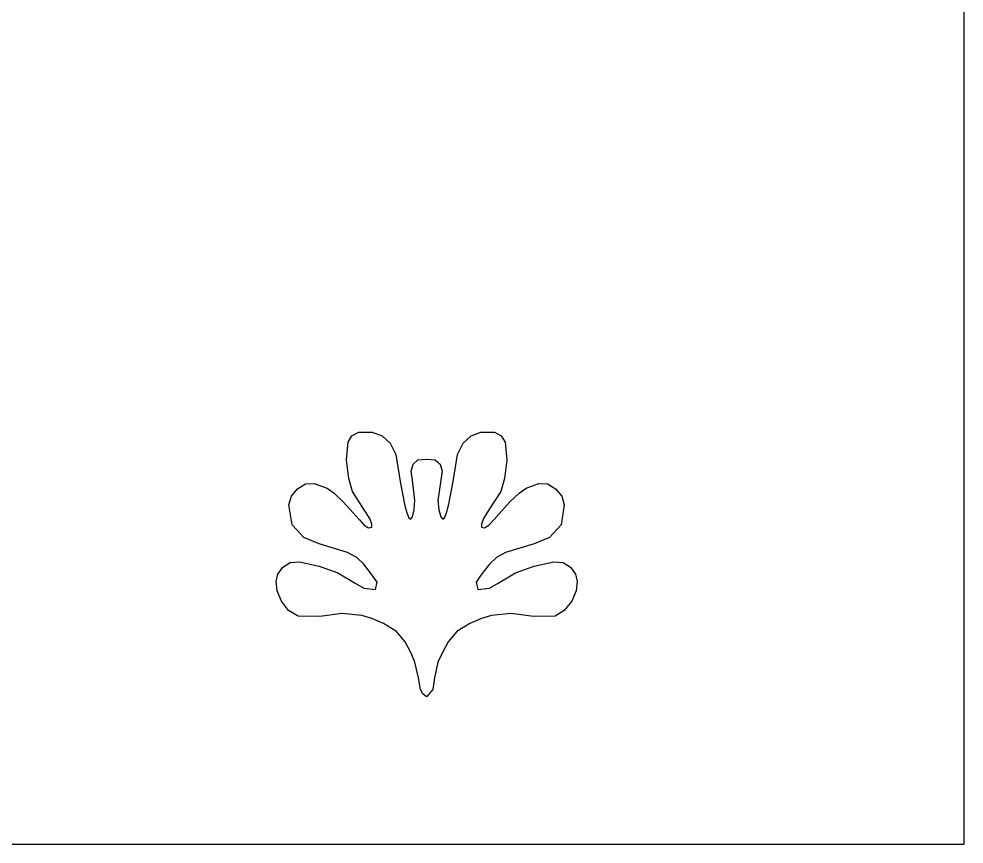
# Model space of a CAD drawing. Header units: centimetres. Extents: x -20.1 to -13.7, y -3.2 to 9.
# Drawn here: x -16.87 to -13.684, y -3.211 to -0.429 of the extents above; entities that cross this region are included whole.
import ezdxf

# ---------------------------------------------------------------- set-up
doc = ezdxf.new("R2010")
doc.units = ezdxf.units.CM
doc.header["$MEASUREMENT"] = 0
doc.layers.add('layer 1', color=7, linetype='Continuous')

msp = doc.modelspace()

# ---------------------------------------------------------------- linework, layer by layer
at = {"layer": 'layer 1', "color": 250}
for points, knots in [([(-20.05563, -3.2112), (-20.05563, -3.2112), (-20.05563, 9.00077), (-20.05563, 9.00077), (-20.05563, 9.00077), (-20.05563, 9.00077), (-13.68419, 9.00077), (-13.68419, 9.00077), (-13.68419, 9.00077), (-13.68419, 9.00077), (-13.68419, -3.2112), (-13.68419, -3.2112), (-13.68419, -3.2112), (-13.68419, -3.2112), (-20.05563, -3.2112), (-20.05563, -3.2112)], [0, 0, 0, 0, 0.2, 0.2, 0.2, 0.2, 0.4, 0.4, 0.4, 0.4, 0.6, 0.6, 0.6, 0.6, 1, 1, 1, 1]), ([(-15.78068, -2.43385), (-15.78068, -2.43385), (-15.71412, -2.44009), (-15.71412, -2.44009), (-15.71412, -2.44009), (-15.71412, -2.44009), (-15.68081, -2.4505), (-15.68081, -2.4505), (-15.68081, -2.4505), (-15.68081, -2.4505), (-15.6413, -2.46716), (-15.6413, -2.46716), (-15.6413, -2.46716), (-15.6413, -2.46716), (-15.5976, -2.4942), (-15.5976, -2.4942), (-15.5976, -2.4942), (-15.5976, -2.4942), (-15.56848, -2.52956), (-15.56848, -2.52956), (-15.56848, -2.52956), (-15.56848, -2.52956), (-15.54768, -2.56702), (-15.54768, -2.56702), (-15.54768, -2.56702), (-15.54768, -2.56702), (-15.5352, -2.59823), (-15.5352, -2.59823), (-15.5352, -2.59823), (-15.5352, -2.59823), (-15.5227, -2.65026), (-15.5227, -2.65026), (-15.5227, -2.65026), (-15.5227, -2.65026), (-15.51646, -2.68977), (-15.51646, -2.68977), (-15.51646, -2.68977), (-15.51646, -2.68977), (-15.50816, -2.70433), (-15.50816, -2.70433), (-15.50816, -2.70433), (-15.50816, -2.70433), (-15.49566, -2.71475), (-15.49566, -2.71475), (-15.49566, -2.71475), (-15.49566, -2.71475), (-15.47485, -2.68977), (-15.47485, -2.68977), (-15.47485, -2.68977), (-15.47485, -2.68977), (-15.46862, -2.65026), (-15.46862, -2.65026), (-15.46862, -2.65026), (-15.46862, -2.65026), (-15.45823, -2.59823), (-15.45823, -2.59823), (-15.45823, -2.59823), (-15.45823, -2.59823), (-15.44367, -2.56702), (-15.44367, -2.56702), (-15.44367, -2.56702), (-15.44367, -2.56702), (-15.42287, -2.52956), (-15.42287, -2.52956), (-15.42287, -2.52956), (-15.42287, -2.52956), (-15.39374, -2.4942), (-15.39374, -2.4942), (-15.39374, -2.4942), (-15.39374, -2.4942), (-15.35004, -2.46716), (-15.35004, -2.46716), (-15.35004, -2.46716), (-15.35004, -2.46716), (-15.3105, -2.4505), (-15.3105, -2.4505), (-15.3105, -2.4505), (-15.3105, -2.4505), (-15.27722, -2.44009), (-15.27722, -2.44009), (-15.27722, -2.44009), (-15.27722, -2.44009), (-15.21064, -2.43385), (-15.21064, -2.43385), (-15.21064, -2.43385), (-15.21064, -2.43385), (-15.13576, -2.44426), (-15.13576, -2.44426), (-15.13576, -2.44426), (-15.13576, -2.44426), (-15.06294, -2.44218), (-15.06294, -2.44218), (-15.06294, -2.44218), (-15.06294, -2.44218), (-15.03172, -2.42346), (-15.03172, -2.42346), (-15.03172, -2.42346), (-15.03172, -2.42346), (-15.00677, -2.39224), (-15.00677, -2.39224), (-15.00677, -2.39224), (-15.00677, -2.39224), (-14.99221, -2.35688), (-14.99221, -2.35688), (-14.99221, -2.35688), (-14.99221, -2.35688), (-14.98806, -2.32566), (-14.98806, -2.32566), (-14.98806, -2.32566), (-14.98806, -2.32566), (-14.9943, -2.30068), (-14.9943, -2.30068), (-14.9943, -2.30068), (-14.9943, -2.30068), (-15.01092, -2.27782), (-15.01092, -2.27782), (-15.01092, -2.27782), (-15.01092, -2.27782), (-15.0359, -2.26116), (-15.0359, -2.26116), (-15.0359, -2.26116), (-15.0359, -2.26116), (-15.06711, -2.25908), (-15.06711, -2.25908), (-15.06711, -2.25908), (-15.06711, -2.25908), (-15.13367, -2.27364), (-15.13367, -2.27364), (-15.13367, -2.27364), (-15.13367, -2.27364), (-15.19607, -2.29653), (-15.19607, -2.29653), (-15.19607, -2.29653), (-15.19607, -2.29653), (-15.25433, -2.3319), (-15.25433, -2.3319), (-15.25433, -2.3319), (-15.25433, -2.3319), (-15.28346, -2.34855), (-15.28346, -2.34855), (-15.28346, -2.34855), (-15.28346, -2.34855), (-15.32301, -2.3527), (-15.32301, -2.3527), (-15.32301, -2.3527), (-15.32301, -2.3527), (-15.32924, -2.32775), (-15.32924, -2.32775), (-15.32924, -2.32775), (-15.32924, -2.32775), (-15.31259, -2.30486), (-15.31259, -2.30486), (-15.31259, -2.30486), (-15.31259, -2.30486), (-15.28346, -2.2674), (-15.28346, -2.2674), (-15.28346, -2.2674), (-15.28346, -2.2674), (-15.26057, -2.24451), (-15.26057, -2.24451), (-15.26057, -2.24451), (-15.26057, -2.24451), (-15.22938, -2.22786), (-15.22938, -2.22786), (-15.22938, -2.22786), (-15.22938, -2.22786), (-15.13367, -2.19873), (-15.13367, -2.19873), (-15.13367, -2.19873), (-15.13367, -2.19873), (-15.08165, -2.17793), (-15.08165, -2.17793), (-15.08165, -2.17793), (-15.08165, -2.17793), (-15.04214, -2.13424), (-15.04214, -2.13424), (-15.04214, -2.13424), (-15.04214, -2.13424), (-15.03172, -2.06765), (-15.03172, -2.06765), (-15.03172, -2.06765), (-15.03172, -2.06765), (-15.04005, -2.03853), (-15.04005, -2.03853), (-15.04005, -2.03853), (-15.04005, -2.03853), (-15.06085, -2.01357), (-15.06085, -2.01357), (-15.06085, -2.01357), (-15.06085, -2.01357), (-15.08792, -1.99692), (-15.08792, -1.99692), (-15.08792, -1.99692), (-15.08792, -1.99692), (-15.11705, -1.99483), (-15.11705, -1.99483), (-15.11705, -1.99483), (-15.11705, -1.99483), (-15.16071, -2.01149), (-15.16071, -2.01149), (-15.16071, -2.01149), (-15.16071, -2.01149), (-15.1836, -2.02814), (-15.1836, -2.02814), (-15.1836, -2.02814), (-15.1836, -2.02814), (-15.21482, -2.05727), (-15.21482, -2.05727), (-15.21482, -2.05727), (-15.21482, -2.05727), (-15.26889, -2.11758), (-15.26889, -2.11758), (-15.26889, -2.11758), (-15.26889, -2.11758), (-15.28555, -2.13632), (-15.28555, -2.13632), (-15.28555, -2.13632), (-15.28555, -2.13632), (-15.30011, -2.14465), (-15.30011, -2.14465), (-15.30011, -2.14465), (-15.30011, -2.14465), (-15.3105, -2.14256), (-15.3105, -2.14256), (-15.3105, -2.14256), (-15.3105, -2.14256), (-15.3105, -2.13215), (-15.3105, -2.13215), (-15.3105, -2.13215), (-15.3105, -2.13215), (-15.30426, -2.11343), (-15.30426, -2.11343), (-15.30426, -2.11343), (-15.30426, -2.11343), (-15.28555, -2.08431), (-15.28555, -2.08431), (-15.28555, -2.08431), (-15.28555, -2.08431), (-15.24601, -2.02187), (-15.24601, -2.02187), (-15.24601, -2.02187), (-15.24601, -2.02187), (-15.23353, -1.97818), (-15.23353, -1.97818), (-15.23353, -1.97818), (-15.23353, -1.97818), (-15.22521, -1.91577), (-15.22521, -1.91577), (-15.22521, -1.91577), (-15.22521, -1.91577), (-15.23144, -1.85543), (-15.23144, -1.85543), (-15.23144, -1.85543), (-15.23144, -1.85543), (-15.24394, -1.83462), (-15.24394, -1.83462), (-15.24394, -1.83462), (-15.24394, -1.83462), (-15.2668, -1.82215), (-15.2668, -1.82215), (-15.2668, -1.82215), (-15.2668, -1.82215), (-15.31259, -1.82215), (-15.31259, -1.82215), (-15.31259, -1.82215), (-15.31259, -1.82215), (-15.34587, -1.83462), (-15.34587, -1.83462), (-15.34587, -1.83462), (-15.34587, -1.83462), (-15.37294, -1.85957), (-15.37294, -1.85957), (-15.37294, -1.85957), (-15.37294, -1.85957), (-15.39165, -1.89703), (-15.39165, -1.89703), (-15.39165, -1.89703), (-15.39165, -1.89703), (-15.40621, -1.98859), (-15.40621, -1.98859), (-15.40621, -1.98859), (-15.40621, -1.98859), (-15.42077, -2.06556), (-15.42077, -2.06556), (-15.42077, -2.06556), (-15.42077, -2.06556), (-15.4291, -2.09469), (-15.4291, -2.09469), (-15.4291, -2.09469), (-15.4291, -2.09469), (-15.43534, -2.11135), (-15.43534, -2.11135), (-15.43534, -2.11135), (-15.43534, -2.11135), (-15.44158, -2.11552), (-15.44158, -2.11552), (-15.44158, -2.11552), (-15.44158, -2.11552), (-15.44782, -2.1072), (-15.44782, -2.1072), (-15.44782, -2.1072), (-15.44782, -2.1072), (-15.45405, -2.08431), (-15.45405, -2.08431), (-15.45405, -2.08431), (-15.45405, -2.08431), (-15.45823, -2.05309), (-15.45823, -2.05309), (-15.45823, -2.05309), (-15.45823, -2.05309), (-15.44782, -1.98441), (-15.44782, -1.98441), (-15.44782, -1.98441), (-15.44782, -1.98441), (-15.44367, -1.95323), (-15.44367, -1.95323), (-15.44367, -1.95323), (-15.44367, -1.95323), (-15.44991, -1.93034), (-15.44991, -1.93034), (-15.44991, -1.93034), (-15.44991, -1.93034), (-15.46653, -1.91577), (-15.46653, -1.91577), (-15.46653, -1.91577), (-15.46653, -1.91577), (-15.49566, -1.91368), (-15.49566, -1.91368), (-15.49566, -1.91368), (-15.49566, -1.91368), (-15.52479, -1.91577), (-15.52479, -1.91577), (-15.52479, -1.91577), (-15.52479, -1.91577), (-15.54144, -1.93034), (-15.54144, -1.93034), (-15.54144, -1.93034), (-15.54144, -1.93034), (-15.54768, -1.95323), (-15.54768, -1.95323), (-15.54768, -1.95323), (-15.54768, -1.95323), (-15.54353, -1.98441), (-15.54353, -1.98441), (-15.54353, -1.98441), (-15.54353, -1.98441), (-15.5352, -2.05309), (-15.5352, -2.05309), (-15.5352, -2.05309), (-15.5352, -2.05309), (-15.53726, -2.08431), (-15.53726, -2.08431), (-15.53726, -2.08431), (-15.53726, -2.08431), (-15.54353, -2.1072), (-15.54353, -2.1072), (-15.54353, -2.1072), (-15.54353, -2.1072), (-15.54977, -2.11552), (-15.54977, -2.11552), (-15.54977, -2.11552), (-15.54977, -2.11552), (-15.55601, -2.11135), (-15.55601, -2.11135), (-15.55601, -2.11135), (-15.55601, -2.11135), (-15.56224, -2.09469), (-15.56224, -2.09469), (-15.56224, -2.09469), (-15.56224, -2.09469), (-15.57057, -2.06556), (-15.57057, -2.06556), (-15.57057, -2.06556), (-15.57057, -2.06556), (-15.58513, -1.98859), (-15.58513, -1.98859), (-15.58513, -1.98859), (-15.58513, -1.98859), (-15.5997, -1.89703), (-15.5997, -1.89703), (-15.5997, -1.89703), (-15.5997, -1.89703), (-15.61841, -1.85957), (-15.61841, -1.85957), (-15.61841, -1.85957), (-15.61841, -1.85957), (-15.64545, -1.83462), (-15.64545, -1.83462), (-15.64545, -1.83462), (-15.64545, -1.83462), (-15.67876, -1.82215), (-15.67876, -1.82215), (-15.67876, -1.82215), (-15.67876, -1.82215), (-15.72451, -1.82215), (-15.72451, -1.82215), (-15.72451, -1.82215), (-15.72451, -1.82215), (-15.7474, -1.83462), (-15.7474, -1.83462), (-15.7474, -1.83462), (-15.7474, -1.83462), (-15.75987, -1.85543), (-15.75987, -1.85543), (-15.75987, -1.85543), (-15.75987, -1.85543), (-15.76611, -1.91577), (-15.76611, -1.91577), (-15.76611, -1.91577), (-15.76611, -1.91577), (-15.75778, -1.97818), (-15.75778, -1.97818), (-15.75778, -1.97818), (-15.75778, -1.97818), (-15.74531, -2.02187), (-15.74531, -2.02187), (-15.74531, -2.02187), (-15.74531, -2.02187), (-15.70579, -2.08431), (-15.70579, -2.08431), (-15.70579, -2.08431), (-15.70579, -2.08431), (-15.68705, -2.11343), (-15.68705, -2.11343), (-15.68705, -2.11343), (-15.68705, -2.11343), (-15.68081, -2.13215), (-15.68081, -2.13215), (-15.68081, -2.13215), (-15.68081, -2.13215), (-15.68081, -2.14256), (-15.68081, -2.14256), (-15.68081, -2.14256), (-15.68081, -2.14256), (-15.69123, -2.14465), (-15.69123, -2.14465), (-15.69123, -2.14465), (-15.69123, -2.14465), (-15.70579, -2.13632), (-15.70579, -2.13632), (-15.70579, -2.13632), (-15.70579, -2.13632), (-15.72242, -2.11758), (-15.72242, -2.11758), (-15.72242, -2.11758), (-15.72242, -2.11758), (-15.77653, -2.05727), (-15.77653, -2.05727), (-15.77653, -2.05727), (-15.77653, -2.05727), (-15.80771, -2.02814), (-15.80771, -2.02814), (-15.80771, -2.02814), (-15.80771, -2.02814), (-15.8306, -2.01149), (-15.8306, -2.01149), (-15.8306, -2.01149), (-15.8306, -2.01149), (-15.8743, -1.99483), (-15.8743, -1.99483), (-15.8743, -1.99483), (-15.8743, -1.99483), (-15.90343, -1.99692), (-15.90343, -1.99692), (-15.90343, -1.99692), (-15.90343, -1.99692), (-15.93046, -2.01357), (-15.93046, -2.01357), (-15.93046, -2.01357), (-15.93046, -2.01357), (-15.95127, -2.03853), (-15.95127, -2.03853), (-15.95127, -2.03853), (-15.95127, -2.03853), (-15.95959, -2.06765), (-15.95959, -2.06765), (-15.95959, -2.06765), (-15.95959, -2.06765), (-15.94921, -2.13424), (-15.94921, -2.13424), (-15.94921, -2.13424), (-15.94921, -2.13424), (-15.90967, -2.17793), (-15.90967, -2.17793), (-15.90967, -2.17793), (-15.90967, -2.17793), (-15.85765, -2.19873), (-15.85765, -2.19873), (-15.85765, -2.19873), (-15.85765, -2.19873), (-15.76196, -2.22786), (-15.76196, -2.22786), (-15.76196, -2.22786), (-15.76196, -2.22786), (-15.73074, -2.24451), (-15.73074, -2.24451), (-15.73074, -2.24451), (-15.73074, -2.24451), (-15.70785, -2.2674), (-15.70785, -2.2674), (-15.70785, -2.2674), (-15.70785, -2.2674), (-15.67876, -2.30486), (-15.67876, -2.30486), (-15.67876, -2.30486), (-15.67876, -2.30486), (-15.6621, -2.32775), (-15.6621, -2.32775), (-15.6621, -2.32775), (-15.6621, -2.32775), (-15.66834, -2.3527), (-15.66834, -2.3527), (-15.66834, -2.3527), (-15.66834, -2.3527), (-15.70785, -2.34855), (-15.70785, -2.34855), (-15.70785, -2.34855), (-15.70785, -2.34855), (-15.73698, -2.3319), (-15.73698, -2.3319), (-15.73698, -2.3319), (-15.73698, -2.3319), (-15.79524, -2.29653), (-15.79524, -2.29653), (-15.79524, -2.29653), (-15.79524, -2.29653), (-15.85765, -2.27364), (-15.85765, -2.27364), (-15.85765, -2.27364), (-15.85765, -2.27364), (-15.92423, -2.25908), (-15.92423, -2.25908), (-15.92423, -2.25908), (-15.92423, -2.25908), (-15.95545, -2.26116), (-15.95545, -2.26116), (-15.95545, -2.26116), (-15.95545, -2.26116), (-15.9804, -2.27782), (-15.9804, -2.27782), (-15.9804, -2.27782), (-15.9804, -2.27782), (-15.99705, -2.30068), (-15.99705, -2.30068), (-15.99705, -2.30068), (-15.99705, -2.30068), (-16.00329, -2.32566), (-16.00329, -2.32566), (-16.00329, -2.32566), (-16.00329, -2.32566), (-15.99911, -2.35688), (-15.99911, -2.35688), (-15.99911, -2.35688), (-15.99911, -2.35688), (-15.98457, -2.39224), (-15.98457, -2.39224), (-15.98457, -2.39224), (-15.98457, -2.39224), (-15.96168, -2.42346), (-15.96168, -2.42346), (-15.96168, -2.42346), (-15.96168, -2.42346), (-15.92837, -2.44218), (-15.92837, -2.44218), (-15.92837, -2.44218), (-15.92837, -2.44218), (-15.85559, -2.44426), (-15.85559, -2.44426), (-15.85559, -2.44426), (-15.85559, -2.44426), (-15.78068, -2.43385), (-15.78068, -2.43385)], [0, 0, 0, 0, 0.0069444, 0.0069444, 0.0069444, 0.0069444, 0.0138889, 0.0138889, 0.0138889, 0.0138889, 0.0208333, 0.0208333, 0.0208333, 0.0208333, 0.0277778, 0.0277778, 0.0277778, 0.0277778, 0.0347222, 0.0347222, 0.0347222, 0.0347222, 0.0416667, 0.0416667, 0.0416667, 0.0416667, 0.0486111, 0.0486111, 0.0486111, 0.0486111, 0.0555556, 0.0555556, 0.0555556, 0.0555556, 0.0625, 0.0625, 0.0625, 0.0625, 0.0694444, 0.0694444, 0.0694444, 0.0694444, 0.0763889, 0.0763889, 0.0763889, 0.0763889, 0.0833333, 0.0833333, 0.0833333, 0.0833333, 0.0902778, 0.0902778, 0.0902778, 0.0902778, 0.0972222, 0.0972222, 0.0972222, 0.0972222, 0.1041667, 0.1041667, 0.1041667, 0.1041667, 0.1111111, 0.1111111, 0.1111111, 0.1111111, 0.1180556, 0.1180556, 0.1180556, 0.1180556, 0.125, 0.125, 0.125, 0.125, 0.1319444, 0.1319444, 0.1319444, 0.1319444, 0.1388889, 0.1388889, 0.1388889, 0.1388889, 0.1458333, 0.1458333, 0.1458333, 0.1458333, 0.1527778, 0.1527778, 0.1527778, 0.1527778, 0.1597222, 0.1597222, 0.1597222, 0.1597222, 0.1666667, 0.1666667, 0.1666667, 0.1666667, 0.1736111, 0.1736111, 0.1736111, 0.1736111, 0.1805556, 0.1805556, 0.1805556, 0.1805556, 0.1875, 0.1875, 0.1875, 0.1875, 0.1944444, 0.1944444, 0.1944444, 0.1944444, 0.2013889, 0.2013889, 0.2013889, 0.2013889, 0.2083333, 0.2083333, 0.2083333, 0.2083333, 0.2152778, 0.2152778, 0.2152778, 0.2152778, 0.2222222, 0.2222222, 0.2222222, 0.2222222, 0.2291667, 0.2291667, 0.2291667, 0.2291667, 0.2361111, 0.2361111, 0.2361111, 0.2361111, 0.2430556, 0.2430556, 0.2430556, 0.2430556, 0.25, 0.25, 0.25, 0.25, 0.2569444, 0.2569444, 0.2569444, 0.2569444, 0.2638889, 0.2638889, 0.2638889, 0.2638889, 0.2708333, 0.2708333, 0.2708333, 0.2708333, 0.2777778, 0.2777778, 0.2777778, 0.2777778, 0.2847222, 0.2847222, 0.2847222, 0.2847222, 0.2916667, 0.2916667, 0.2916667, 0.2916667, 0.2986111, 0.2986111, 0.2986111, 0.2986111, 0.3055556, 0.3055556, 0.3055556, 0.3055556, 0.3125, 0.3125, 0.3125, 0.3125, 0.3194444, 0.3194444, 0.3194444, 0.3194444, 0.3263889, 0.3263889, 0.3263889, 0.3263889, 0.3333333, 0.3333333, 0.3333333, 0.3333333, 0.3402778, 0.3402778, 0.3402778, 0.3402778, 0.3472222, 0.3472222, 0.3472222, 0.3472222, 0.3541667, 0.3541667, 0.3541667, 0.3541667, 0.3611111, 0.3611111, 0.3611111, 0.3611111, 0.3680556, 0.3680556, 0.3680556, 0.3680556, 0.375, 0.375, 0.375, 0.375, 0.3819444, 0.3819444, 0.3819444, 0.3819444, 0.3888889, 0.3888889, 0.3888889, 0.3888889, 0.3958333, 0.3958333, 0.3958333, 0.3958333, 0.4027778, 0.4027778, 0.4027778, 0.4027778, 0.4097222, 0.4097222, 0.4097222, 0.4097222, 0.4166667, 0.4166667, 0.4166667, 0.4166667, 0.4236111, 0.4236111, 0.4236111, 0.4236111, 0.4305556, 0.4305556, 0.4305556, 0.4305556, 0.4375, 0.4375, 0.4375, 0.4375, 0.4444444, 0.4444444, 0.4444444, 0.4444444, 0.4513889, 0.4513889, 0.4513889, 0.4513889, 0.4583333, 0.4583333, 0.4583333, 0.4583333, 0.4652778, 0.4652778, 0.4652778, 0.4652778, 0.4722222, 0.4722222, 0.4722222, 0.4722222, 0.4791667, 0.4791667, 0.4791667, 0.4791667, 0.4861111, 0.4861111, 0.4861111, 0.4861111, 0.4930556, 0.4930556, 0.4930556, 0.4930556, 0.5, 0.5, 0.5, 0.5, 0.5069444, 0.5069444, 0.5069444, 0.5069444, 0.5138889, 0.5138889, 0.5138889, 0.5138889, 0.5208333, 0.5208333, 0.5208333, 0.5208333, 0.5277778, 0.5277778, 0.5277778, 0.5277778, 0.5347222, 0.5347222, 0.5347222, 0.5347222, 0.5416667, 0.5416667, 0.5416667, 0.5416667, 0.5486111, 0.5486111, 0.5486111, 0.5486111, 0.5555556, 0.5555556, 0.5555556, 0.5555556, 0.5625, 0.5625, 0.5625, 0.5625, 0.5694444, 0.5694444, 0.5694444, 0.5694444, 0.5763889, 0.5763889, 0.5763889, 0.5763889, 0.5833333, 0.5833333, 0.5833333, 0.5833333, 0.5902778, 0.5902778, 0.5902778, 0.5902778, 0.5972222, 0.5972222, 0.5972222, 0.5972222, 0.6041667, 0.6041667, 0.6041667, 0.6041667, 0.6111111, 0.6111111, 0.6111111, 0.6111111, 0.6180556, 0.6180556, 0.6180556, 0.6180556, 0.625, 0.625, 0.625, 0.625, 0.6319444, 0.6319444, 0.6319444, 0.6319444, 0.6388889, 0.6388889, 0.6388889, 0.6388889, 0.6458333, 0.6458333, 0.6458333, 0.6458333, 0.6527778, 0.6527778, 0.6527778, 0.6527778, 0.6597222, 0.6597222, 0.6597222, 0.6597222, 0.6666667, 0.6666667, 0.6666667, 0.6666667, 0.6736111, 0.6736111, 0.6736111, 0.6736111, 0.6805556, 0.6805556, 0.6805556, 0.6805556, 0.6875, 0.6875, 0.6875, 0.6875, 0.6944444, 0.6944444, 0.6944444, 0.6944444, 0.7013889, 0.7013889, 0.7013889, 0.7013889, 0.7083333, 0.7083333, 0.7083333, 0.7083333, 0.7152778, 0.7152778, 0.7152778, 0.7152778, 0.7222222, 0.7222222, 0.7222222, 0.7222222, 0.7291667, 0.7291667, 0.7291667, 0.7291667, 0.7361111, 0.7361111, 0.7361111, 0.7361111, 0.7430556, 0.7430556, 0.7430556, 0.7430556, 0.75, 0.75, 0.75, 0.75, 0.7569444, 0.7569444, 0.7569444, 0.7569444, 0.7638889, 0.7638889, 0.7638889, 0.7638889, 0.7708333, 0.7708333, 0.7708333, 0.7708333, 0.7777778, 0.7777778, 0.7777778, 0.7777778, 0.7847222, 0.7847222, 0.7847222, 0.7847222, 0.7916667, 0.7916667, 0.7916667, 0.7916667, 0.7986111, 0.7986111, 0.7986111, 0.7986111, 0.8055556, 0.8055556, 0.8055556, 0.8055556, 0.8125, 0.8125, 0.8125, 0.8125, 0.8194444, 0.8194444, 0.8194444, 0.8194444, 0.8263889, 0.8263889, 0.8263889, 0.8263889, 0.8333333, 0.8333333, 0.8333333, 0.8333333, 0.8402778, 0.8402778, 0.8402778, 0.8402778, 0.8472222, 0.8472222, 0.8472222, 0.8472222, 0.8541667, 0.8541667, 0.8541667, 0.8541667, 0.8611111, 0.8611111, 0.8611111, 0.8611111, 0.8680556, 0.8680556, 0.8680556, 0.8680556, 0.875, 0.875, 0.875, 0.875, 0.8819444, 0.8819444, 0.8819444, 0.8819444, 0.8888889, 0.8888889, 0.8888889, 0.8888889, 0.8958333, 0.8958333, 0.8958333, 0.8958333, 0.9027778, 0.9027778, 0.9027778, 0.9027778, 0.9097222, 0.9097222, 0.9097222, 0.9097222, 0.9166667, 0.9166667, 0.9166667, 0.9166667, 0.9236111, 0.9236111, 0.9236111, 0.9236111, 0.9305556, 0.9305556, 0.9305556, 0.9305556, 0.9375, 0.9375, 0.9375, 0.9375, 0.9444444, 0.9444444, 0.9444444, 0.9444444, 0.9513889, 0.9513889, 0.9513889, 0.9513889, 0.9583333, 0.9583333, 0.9583333, 0.9583333, 0.9652778, 0.9652778, 0.9652778, 0.9652778, 0.9722222, 0.9722222, 0.9722222, 0.9722222, 0.9791667, 0.9791667, 0.9791667, 0.9791667, 0.9861111, 0.9861111, 0.9861111, 0.9861111, 1, 1, 1, 1])]:
    msp.add_open_spline(points, degree=3, knots=knots, dxfattribs=at)

doc.saveas('drawing.dxf')
